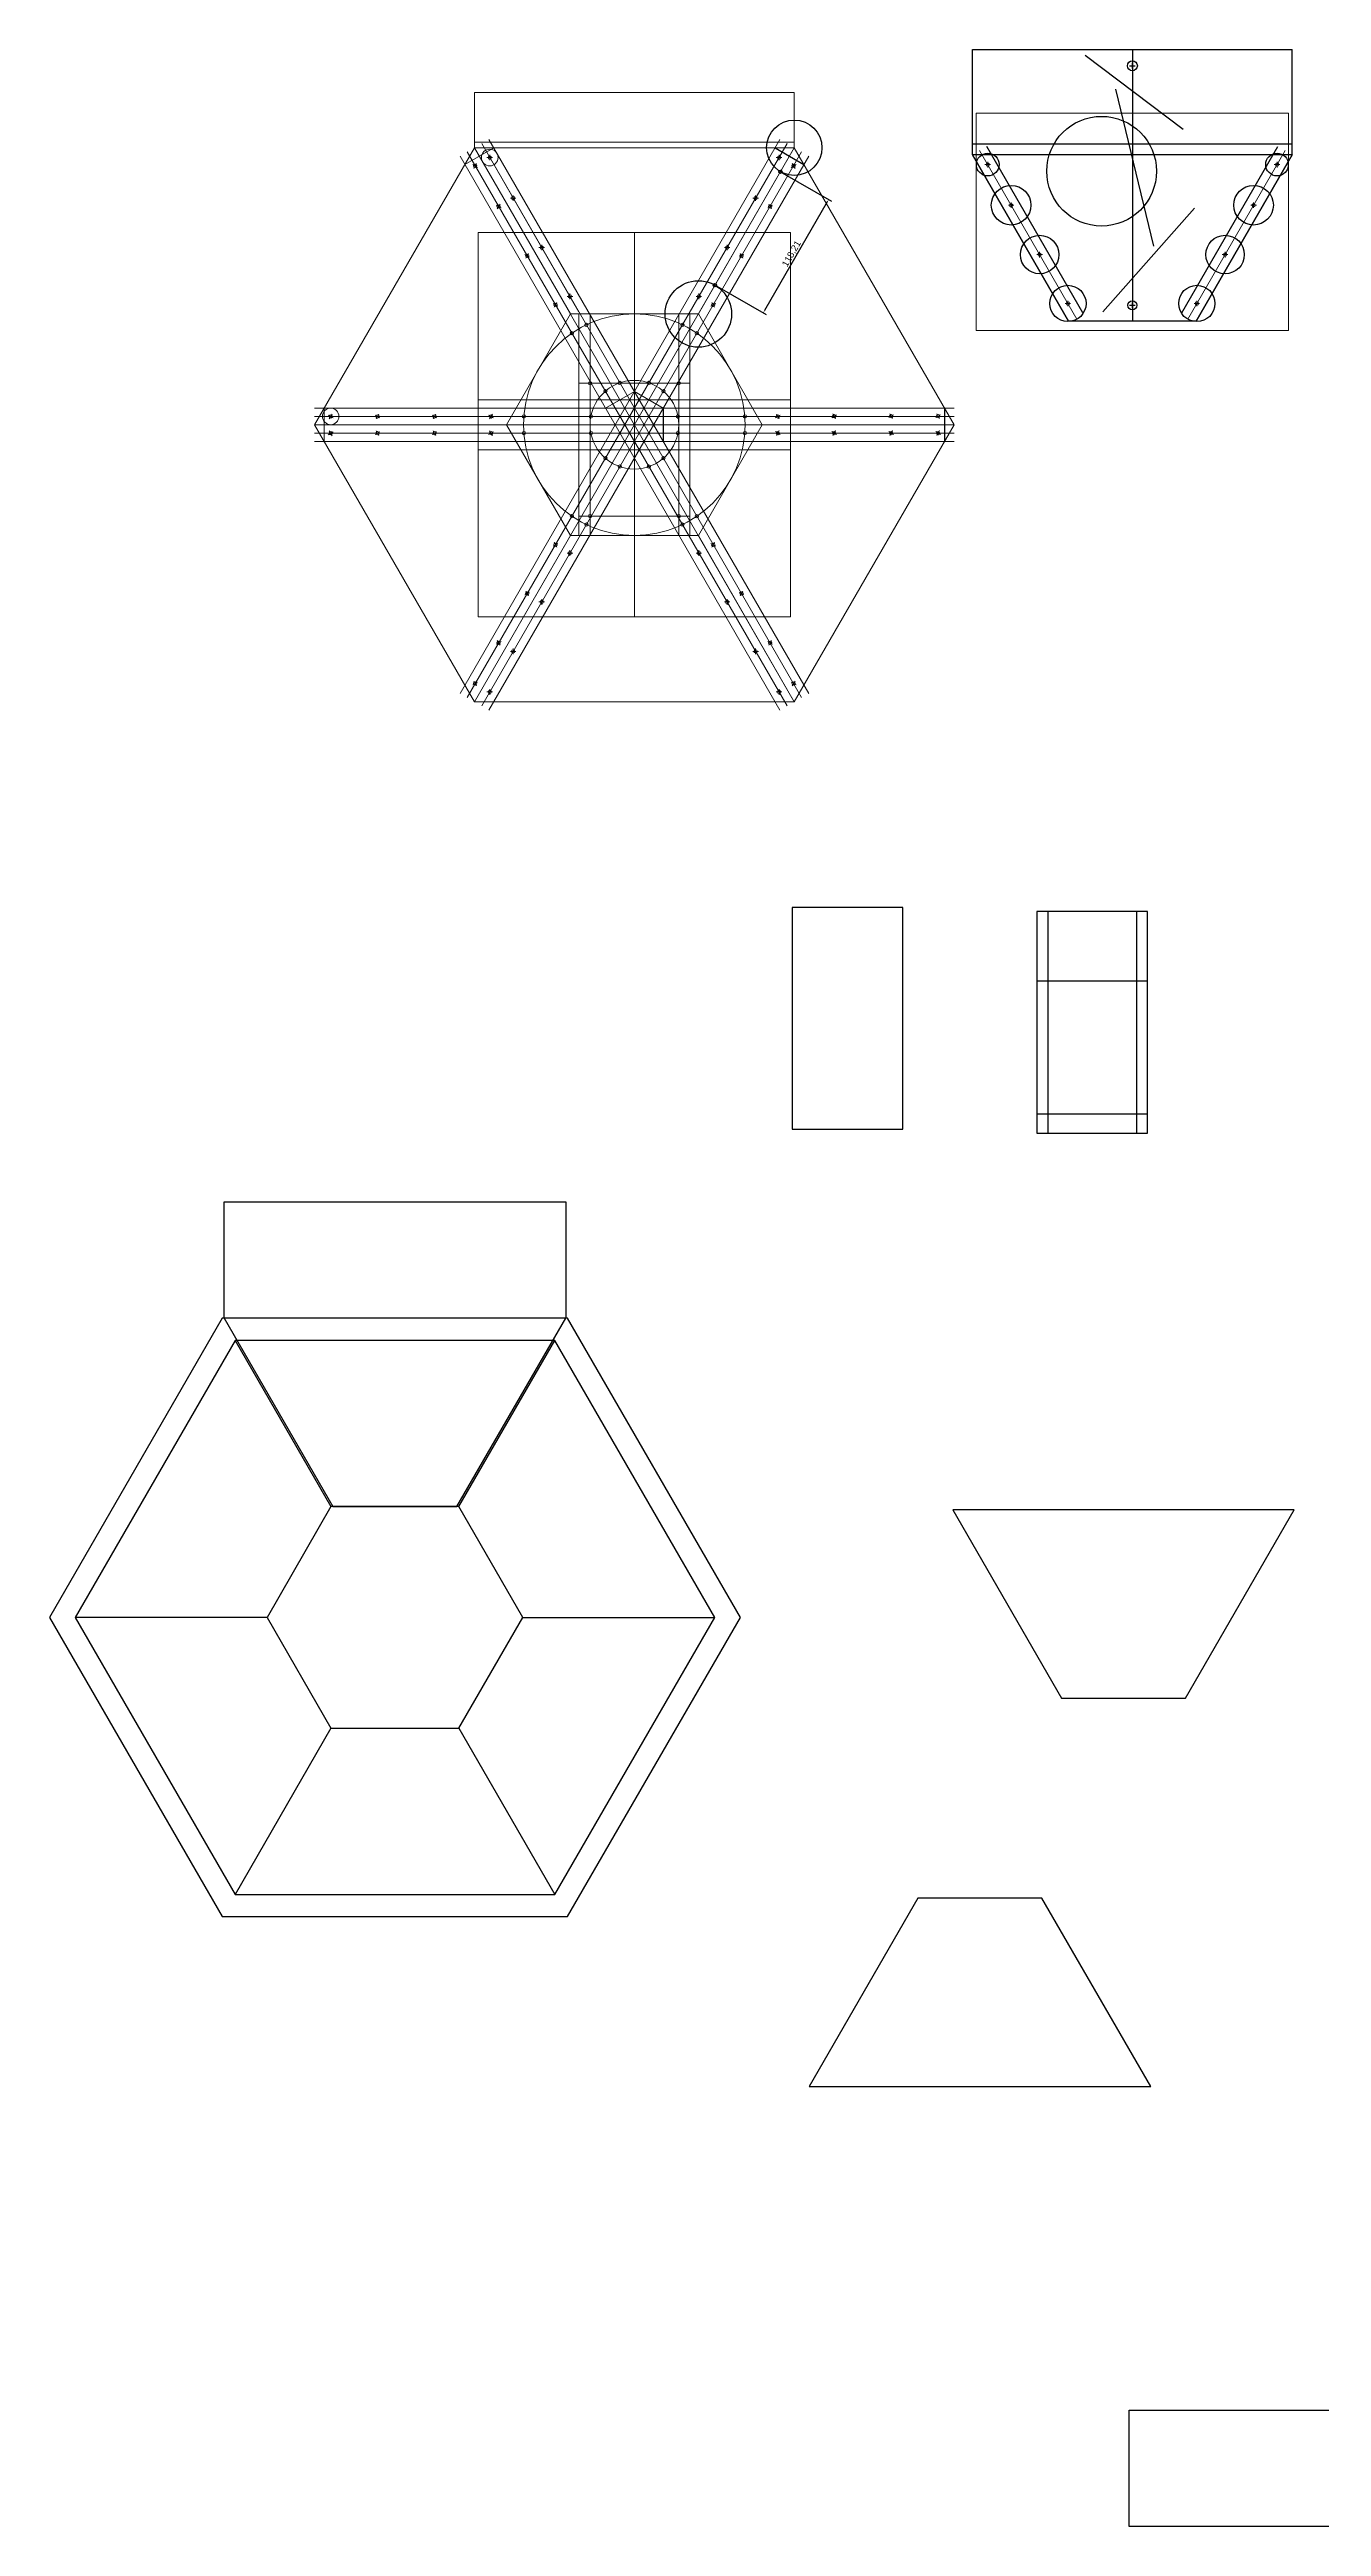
# Model space of a CAD drawing. Header units: millimetres. Extents: x 1388 to 8110, y -1425 to 5021.
# Drawn here: x 3510 to 4658, y -1425 to 810 of the extents above; entities that cross this region are included whole.
import ezdxf

# ---------------------------------------------------------------- set-up
doc = ezdxf.new("R2010")
doc.units = ezdxf.units.MM
doc.styles.get("Standard").update_dxf_attribs({"font": 'arial.ttf'})
doc.dimstyles.new('ISO-25', dxfattribs={"dimtxt": 6, "dimasz": 2.5, "dimexe": 3, "dimexo": 2, "dimtad": 1, "dimtxsty": 'Standard', "dimcen": 2.5, "dimadec": 0, "dimazin": 0, "dimtfac": 1, "dimtmove": 0, "dimatfit": 3, "dimfxl": 1, "dimarcsym": 0})

# ---------------------------------------------------------------- blocks, each defined once
blk = doc.blocks.new('*D44')
at = {"color": 0, "lineweight": -2, "transparency": 16777216}
for p, q in [((4171.5, 699), (4215.9, 673.4)), ((4212, 672.7), (4155.4, 574.7)), ((4112.4, 596.6), (4156.8, 571))]:
    blk.add_line(p, q, dxfattribs=at)
at = {"color": 0, "transparency": 16777216}
for points in [[(4211.7, 672.9), (4212.4, 672.5), (4213.3, 674.9)], [(4155.1, 574.9), (4155.8, 574.4), (4154.2, 572.5)]]:
    blk.add_solid(points, dxfattribs=at)
at = {"layer": 'Defpoints', "color": 0, "transparency": 16777216}
for p in [(4169.8, 700), (4110.7, 597.6), (4154.2, 572.5)]:
    blk.add_point(p, dxfattribs=at)
at = {"color": 0, "transparency": 16777216, "insert": (4180.1, 625.8), "char_height": 6, "attachment_point": 5, "rotation": 60}
blk.add_mtext('118,21', dxfattribs=at)
blk = doc.blocks.new('ala')
for p, q in [((4503.9, -1028), (4602.1, -1198)), ((4812.2, -1028), (4503.9, -1028)), ((4714.1, -1198), (4812.2, -1028)), ((4602.1, -1198), (4714.1, -1198))]:
    blk.add_line(p, q)
blk = doc.blocks.new('yla')
for p, q in [((4484.5, -1425.2), (4484.5, -1320.2)), ((4484.5, -1320.2), (4792.8, -1320.2)), ((4792.8, -1320.2), (4792.8, -1425.2)), ((4792.8, -1425.2), (4484.5, -1425.2))]:
    blk.add_line(p, q)

msp = doc.modelspace()

# ---------------------------------------------------------------- linework, layer by layer
for p, q in [((4343.098, 715.246), (4343.098, 810.246)), ((4343.098, 810.246), (4631.774, 810.246)), ((4487.436, 810.246), (4487.436, 565.246)), ((4631.774, 715.246), (4631.774, 810.246)), ((4164.986, 721.621), (4190.967, 706.621)), ((4343.098, 725.246), (4631.774, 725.246)), ((4442.691, 572.746), (4356.089, 722.746)), ((4532.181, 572.746), (4618.783, 722.746)), ((4429.701, 565.246), (4343.098, 715.246)), ((4343.098, 715.246), (4429.701, 565.246)), ((4545.171, 565.246), (4631.774, 715.246)), ((4545.171, 565.246), (4631.774, 715.246)), ((4631.774, 715.246), (4545.171, 565.246)), ((4063.95, 486.621), (4063.95, 456.621)), ((4317.984, 486.621), (4317.984, 456.621)), ((3667.692, -334.809), (3667.692, -229.809)), ((3667.692, -229.809), (3975.997, -229.809)), ((3975.997, -229.809), (3975.997, -334.809)), ((3667.692, -334.809), (3765.842, -504.809)), ((3975.997, -334.809), (3667.692, -334.809)), ((3877.848, -504.809), (3975.997, -334.809)), ((3677.507, -354.809), (3764.11, -504.809)), ((3879.58, -504.809), (3966.182, -354.809)), ((3765.842, -504.809), (3877.848, -504.809)), ((3706.375, -604.809), (3533.17, -604.809)), ((3937.315, -604.809), (4110.52, -604.809)), ((3764.11, -704.809), (3677.507, -854.809)), ((3879.58, -704.809), (3966.182, -854.809))]:
    msp.add_line(p, q)
at = {"color": 5}
for p, q in [((4444.787, 805.281), (4533.423, 738.233)), ((4484.936, 795.629), (4489.936, 795.629)), ((4487.436, 793.129), (4487.436, 798.129)), ((4472.133, 774.445), (4506.624, 632.89)), ((4460.644, 573.42), (4543.643, 667.225)), ((4487.436, 576.905), (4487.436, 581.905)), ((4484.936, 579.405), (4489.936, 579.405))]:
    msp.add_line(p, q, dxfattribs=at)
at = {"lineweight": 5}
for p, q in [((3893.631, 721.621), (3893.631, 771.621)), ((3893.631, 771.621), (4182.306, 771.621)), ((4182.306, 721.621), (4182.306, 771.621)), ((4437.436, 566.848), (4349.594, 718.996)), ((4537.436, 566.848), (4625.278, 718.996)), ((4354.364, 706.403), (4359.364, 706.403)), ((4356.864, 703.903), (4356.864, 708.903)), ((4620.508, 706.403), (4615.508, 706.403)), ((4618.008, 703.903), (4618.008, 708.903)), ((4378.025, 667.252), (4378.025, 672.252)), ((4596.847, 667.252), (4596.847, 672.252)), ((4375.525, 669.752), (4380.525, 669.752)), ((4599.347, 669.752), (4594.347, 669.752)), ((4403.748, 622.698), (4403.748, 627.698)), ((4571.124, 622.698), (4571.124, 627.698)), ((4401.248, 625.198), (4406.248, 625.198)), ((4573.624, 625.198), (4568.624, 625.198)), ((4429.238, 578.547), (4429.238, 583.547)), ((4545.634, 578.547), (4545.634, 583.547)), ((4426.738, 581.047), (4431.738, 581.047)), ((4548.134, 581.047), (4543.134, 581.047))]:
    msp.add_line(p, q, dxfattribs=at)
at = {"lineweight": 9}
for p, q in [((3880.641, 229.121), (4169.316, 729.121)), ((3884.971, 706.621), (3910.952, 721.621)), ((3887.136, 225.371), (4175.811, 725.371)), ((3887.136, 717.871), (4175.811, 217.871)), ((3893.631, 726.621), (4182.306, 726.621)), ((3893.631, 721.621), (3980.234, 571.621)), ((3893.631, 221.621), (4182.306, 721.621)), ((3893.631, 721.621), (4182.306, 221.621)), ((3910.952, 721.621), (3897.961, 714.121)), ((3900.126, 725.371), (4188.802, 225.371)), ((3987.969, 573.223), (3900.126, 725.371)), ((3900.126, 217.871), (4188.802, 717.871)), ((3906.622, 729.121), (4195.297, 229.121)), ((4087.969, 573.223), (4175.811, 725.371)), ((4095.704, 571.621), (4182.306, 721.621)), ((3880.641, 714.121), (4169.316, 214.121)), ((3896.378, 703.905), (3892.044, 706.399)), ((3895.458, 707.319), (3892.964, 702.985)), ((3904.897, 712.778), (3909.897, 712.778)), ((3906.622, 214.121), (4195.297, 714.121)), ((3907.397, 710.278), (3907.397, 715.278)), ((4171.04, 712.778), (4166.04, 712.778)), ((4168.54, 710.278), (4168.54, 715.278)), ((4179.56, 703.905), (4183.893, 706.399)), ((4180.48, 707.319), (4182.973, 702.985)), ((3916.672, 670.699), (3914.178, 666.365)), ((3926.057, 676.127), (3931.057, 676.127)), ((3928.557, 673.627), (3928.557, 678.627)), ((4149.88, 676.127), (4144.88, 676.127)), ((4147.38, 673.627), (4147.38, 678.627)), ((4159.266, 670.699), (4161.76, 666.365)), ((3917.592, 667.285), (3913.258, 669.779)), ((4158.346, 667.285), (4162.68, 669.779)), ((3942.46, 626.183), (3939.967, 621.849)), ((3951.781, 631.573), (3956.781, 631.573)), ((3954.281, 629.073), (3954.281, 634.073)), ((4037.969, 645.121), (4037.969, 298.121)), ((4124.157, 631.573), (4119.157, 631.573)), ((4121.657, 629.073), (4121.657, 634.073)), ((4133.477, 626.183), (4135.971, 621.849)), ((3943.381, 622.769), (3939.047, 625.262)), ((4132.557, 622.769), (4136.891, 625.262)), ((3968.015, 582.069), (3965.522, 577.736)), ((3977.271, 587.422), (3982.271, 587.422)), ((3979.771, 584.922), (3979.771, 589.922)), ((4098.666, 587.422), (4093.666, 587.422)), ((4096.166, 584.922), (4096.166, 589.922)), ((4107.922, 582.069), (4110.416, 577.736)), ((3968.936, 578.656), (3964.602, 581.149)), ((4087.969, 571.621), (3987.969, 571.621)), ((4107.002, 578.656), (4111.336, 581.149)), ((4011.988, 486.621), (4037.969, 501.621)), ((4037.969, 501.621), (4063.95, 486.621)), ((3749.294, 486.621), (4326.644, 486.621)), ((3749.294, 479.121), (4326.644, 479.121)), ((3749.294, 471.621), (4326.644, 471.621)), ((3757.954, 486.621), (3757.954, 471.621)), ((3757.954, 456.621), (3757.954, 486.621)), ((3766, 477.871), (3761.67, 480.371)), ((3762.585, 476.956), (3765.085, 481.286)), ((3808.321, 477.871), (3803.991, 480.371)), ((3804.906, 476.956), (3807.406, 481.286)), ((3859.767, 477.871), (3855.437, 480.371)), ((3856.352, 476.956), (3858.852, 481.286)), ((3910.748, 477.871), (3906.418, 480.371)), ((3907.333, 476.956), (3909.833, 481.286)), ((4153.439, 471.621), (4326.644, 471.621)), ((4165.18, 477.888), (4169.507, 480.394)), ((4168.597, 476.978), (4166.09, 481.304)), ((4216.161, 477.963), (4220.487, 480.469)), ((4219.577, 477.053), (4217.071, 481.379)), ((4267.608, 478.038), (4271.934, 480.545)), ((4271.024, 477.128), (4268.518, 481.455)), ((4309.928, 478.1), (4314.255, 480.607)), ((4313.345, 477.19), (4310.838, 481.517)), ((3749.294, 464.121), (4326.644, 464.121)), ((3749.294, 456.621), (4326.644, 456.621)), ((3766.01, 465.142), (3761.683, 462.635)), ((3762.593, 466.052), (3765.099, 461.725)), ((3808.33, 465.204), (3804.004, 462.697)), ((3804.914, 466.114), (3807.42, 461.787)), ((3859.777, 465.279), (3855.45, 462.773)), ((3856.36, 466.189), (3858.867, 461.863)), ((3910.757, 465.354), (3906.431, 462.847)), ((3907.341, 466.264), (3909.847, 461.937)), ((4165.189, 465.371), (4169.52, 462.871)), ((4168.604, 466.286), (4166.104, 461.956)), ((4216.17, 465.371), (4220.5, 462.871)), ((4219.585, 466.286), (4217.085, 461.956)), ((4267.617, 465.371), (4271.947, 462.871)), ((4271.032, 466.286), (4268.532, 461.956)), ((4309.937, 465.371), (4314.268, 462.871)), ((4313.353, 466.286), (4310.853, 461.956)), ((3980.234, 371.621), (3893.631, 221.621)), ((3968.936, 364.586), (3964.602, 362.092)), ((3968.015, 361.172), (3965.522, 365.506)), ((3979.771, 358.32), (3979.771, 353.32)), ((3987.969, 371.621), (4087.969, 371.621)), ((4095.704, 371.621), (4182.306, 221.621)), ((4096.166, 358.32), (4096.166, 353.32)), ((4107.002, 364.586), (4111.336, 362.092)), ((4107.922, 361.172), (4110.416, 365.506)), ((3977.271, 355.82), (3982.271, 355.82)), ((4098.666, 355.82), (4093.666, 355.82)), ((3943.381, 320.473), (3939.047, 317.979)), ((3942.46, 317.059), (3939.967, 321.393)), ((3954.281, 314.169), (3954.281, 309.169)), ((4121.657, 314.169), (4121.657, 309.169)), ((4132.557, 320.473), (4136.891, 317.979)), ((4133.477, 317.059), (4135.971, 321.393)), ((3951.781, 311.669), (3956.781, 311.669)), ((4124.157, 311.669), (4119.157, 311.669)), ((3917.592, 275.956), (3913.258, 273.463)), ((3916.672, 272.543), (3914.178, 276.877)), ((3928.557, 269.615), (3928.557, 264.615)), ((4147.38, 269.615), (4147.38, 264.615)), ((4158.346, 275.956), (4162.68, 273.463)), ((4159.266, 272.543), (4161.76, 276.877)), ((3926.057, 267.115), (3931.057, 267.115)), ((4149.88, 267.115), (4144.88, 267.115)), ((3896.378, 239.337), (3892.044, 236.843)), ((3895.458, 235.923), (3892.964, 240.257)), ((3904.897, 230.464), (3909.897, 230.464)), ((3907.397, 232.964), (3907.397, 227.964)), ((4171.04, 230.464), (4166.04, 230.464)), ((4168.54, 232.964), (4168.54, 227.964)), ((4179.56, 239.337), (4183.893, 236.843)), ((4180.48, 235.923), (4182.973, 240.257))]:
    msp.add_line(p, q, dxfattribs=at)
at = {"color": 41, "lineweight": 9, "true_color": 0xf4ee51}
for p, q in [((3987.969, 571.621), (3987.969, 371.621)), ((3997.969, 571.621), (3997.969, 371.621)), ((4077.969, 571.621), (4077.969, 371.621)), ((4087.969, 371.621), (4087.969, 571.621)), ((3987.969, 509.121), (4087.969, 509.121)), ((3987.969, 389.121), (4087.969, 389.121))]:
    msp.add_line(p, q, dxfattribs=at)
at = {"color": 41, "true_color": 0xf4ee51}
for p, q in [((4501.155, 32.326), (4401.155, 32.326)), ((4401.155, 32.326), (4401.155, -167.674)), ((4411.155, 32.326), (4411.155, -167.674)), ((4491.155, 32.326), (4491.155, -167.674)), ((4501.155, -167.674), (4501.155, 32.326)), ((4401.155, -30.174), (4501.155, -30.174)), ((4401.155, -150.174), (4501.155, -150.174)), ((4401.155, -167.674), (4501.155, -167.674))]:
    msp.add_line(p, q, dxfattribs=at)
at = {"color": 1, "lineweight": 5}
msp.add_lwpolyline([(4346.436, 752.746), (4346.436, 556.746), (4628.436, 556.746), (4628.436, 752.746)], close=True, dxfattribs=at)
at = {"lineweight": 9}
for points in [[(3893.631, 721.621), (3749.294, 471.621), (3893.631, 221.621), (4182.306, 221.621), (4326.644, 471.621), (4182.306, 721.621)], [(3980.234, 571.621), (3922.499, 471.621), (3980.234, 371.621), (4095.704, 371.621), (4153.439, 471.621), (4095.704, 571.621)]]:
    msp.add_lwpolyline(points, close=True, dxfattribs=at)
for points in [[(4631.774, 715.246), (4343.098, 715.246)], [(4545.171, 565.246), (4429.701, 565.246)]]:
    msp.add_lwpolyline(points)
at = {"color": 1, "lineweight": 9}
for points in [[(3896.969, 645.121), (3896.969, 449.121), (4178.969, 449.121), (4178.969, 645.121)], [(3896.969, 494.121), (3896.969, 298.121), (4178.969, 298.121), (4178.969, 494.121)]]:
    msp.add_lwpolyline(points, close=True, dxfattribs=at)
for points in [[(4180.417, -164.032), (4280.417, -164.032), (4280.417, 35.968), (4180.417, 35.968)], [(3665.96, -334.809), (3510.076, -604.809), (3665.96, -874.809), (3977.729, -874.809), (4133.614, -604.809), (3977.729, -334.809)], [(3677.507, -354.809), (3533.17, -604.809), (3677.507, -854.809), (3966.182, -854.809), (4110.52, -604.809), (3966.182, -354.809)], [(3764.11, -504.809), (3706.375, -604.809), (3764.11, -704.809), (3879.58, -704.809), (3937.315, -604.809), (3879.58, -504.809)]]:
    msp.add_lwpolyline(points, close=True)
at = {"color": 5}
for centre, radius in [((4487.436, 795.629), 4.521), ((4459.685, 700.422), 49.508), ((4487.436, 579.405), 4.064)]:
    msp.add_circle(centre, radius, dxfattribs=at)
for centre, radius in [((4182.306, 721.621), 25), ((4356.864, 706.403), 10.211), ((4618.008, 706.403), 10.211), ((4169.806, 699.97), 1.5), ((4378.025, 669.752), 17.891), ((4596.847, 669.752), 17.891), ((4403.748, 625.198), 17.376), ((4571.124, 625.198), 17.376), ((4095.704, 571.621), 30), ((4110.704, 597.602), 1.5), ((4429.238, 581.047), 16.395), ((4545.634, 581.047), 16.395)]:
    msp.add_circle(centre, radius)
at = {"lineweight": 9}
for centre, radius in [((3907.397, 712.778), 7.5), ((3894.211, 705.152), 1.5), ((3907.397, 712.778), 1.5), ((4168.54, 712.778), 1.5), ((4181.727, 705.152), 1.5), ((3928.557, 676.127), 1.5), ((4147.38, 676.127), 1.5), ((3915.425, 668.532), 1.5), ((4160.513, 668.532), 1.5), ((3954.281, 631.573), 1.5), ((4121.657, 631.573), 1.5), ((3941.214, 624.016), 1.5), ((4134.724, 624.016), 1.5), ((3966.769, 579.902), 1.5), ((3979.771, 587.422), 1.5), ((4096.166, 587.422), 1.5), ((4109.169, 579.902), 1.5), ((4037.969, 471.621), 100), ((3994.605, 561.729), 1.5), ((4081.333, 561.729), 1.5), ((3981.614, 554.229), 1.5), ((4094.323, 554.229), 1.5), ((3997.969, 509.121), 1.5), ((4037.969, 471.621), 40), ((4011.828, 501.898), 1.5), ((4024.819, 509.398), 1.5), ((4051.119, 509.398), 1.5), ((4064.109, 501.898), 1.5), ((4077.969, 509.121), 1.5), ((3763.835, 479.121), 7.5), ((3763.835, 479.121), 1.5), ((3806.156, 479.121), 1.5), ((3857.602, 479.121), 1.5), ((3908.583, 479.121), 1.5), ((3938.25, 479.121), 1.5), ((3998.678, 479.121), 1.5), ((4077.259, 479.121), 1.5), ((4137.687, 479.121), 1.5), ((4167.343, 479.141), 1.5), ((4218.324, 479.216), 1.5), ((4269.771, 479.291), 1.5), ((4312.091, 479.353), 1.5), ((3763.846, 463.888), 1.5), ((3806.167, 463.95), 1.5), ((3857.613, 464.026), 1.5), ((3908.594, 464.1), 1.5), ((3938.25, 464.121), 1.5), ((3998.678, 464.121), 1.5), ((4077.259, 464.121), 1.5), ((4137.687, 464.121), 1.5), ((4167.354, 464.121), 1.5), ((4218.335, 464.121), 1.5), ((4269.782, 464.121), 1.5), ((4312.103, 464.121), 1.5), ((4011.828, 441.344), 1.5), ((4024.819, 433.844), 1.5), ((4051.119, 433.844), 1.5), ((4064.109, 441.344), 1.5), ((3981.614, 389.012), 1.5), ((3994.605, 381.512), 1.5), ((3997.969, 389.121), 1.5), ((4077.969, 389.121), 1.5), ((4081.333, 381.512), 1.5), ((4094.323, 389.012), 1.5), ((3966.769, 363.339), 1.5), ((4109.169, 363.339), 1.5), ((3979.771, 355.82), 1.5), ((4096.166, 355.82), 1.5), ((3941.214, 319.226), 1.5), ((3954.281, 311.669), 1.5), ((4121.657, 311.669), 1.5), ((4134.724, 319.226), 1.5), ((3915.425, 274.71), 1.5), ((3928.557, 267.115), 1.5), ((4147.38, 267.115), 1.5), ((4160.513, 274.71), 1.5), ((3894.211, 238.09), 1.5), ((3907.397, 230.464), 1.5), ((4168.54, 230.464), 1.5), ((4181.727, 238.09), 1.5)]:
    msp.add_circle(centre, radius, dxfattribs=at)
at = {"lineweight": 5}
for centre in [(4356.864, 706.403), (4618.008, 706.403), (4378.025, 669.752), (4596.847, 669.752), (4403.748, 625.198), (4571.124, 625.198), (4429.238, 581.047), (4545.634, 581.047)]:
    msp.add_circle(centre, 1.5, dxfattribs=at)

# ---------------------------------------------------------------- block references
for name, p in [('ala', (-178.619, 520.295)), ('yla', (0, 0))]:
    msp.add_blockref(name, p)
at = {"rotation": 180}
msp.add_blockref('ala', (9007.888, -2056.029), dxfattribs=at)

# ---------------------------------------------------------------- dimensions: what is measured, and where the dimension line sits
dim = msp.add_aligned_dim(p1=(4169.8064, 699.9702), p2=(4110.7039, 597.6016), distance=50.2207, dimstyle='ISO-25')
dim.commit()
dim.dimension.update_dxf_attribs({"geometry": '*D44', "text_midpoint": (4180.0837, 625.7909)})

doc.saveas('drawing.dxf')
